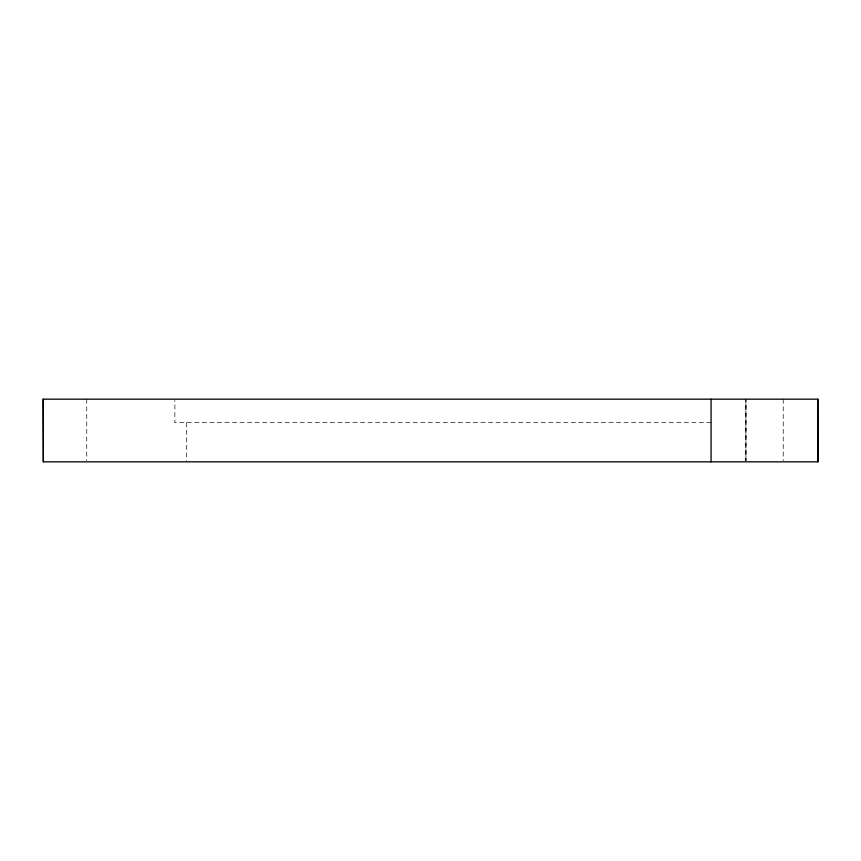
<?xml version="1.0" encoding="UTF-8"?>
<svg xmlns="http://www.w3.org/2000/svg" width="861" height="861" viewBox="0 0 861 861"><rect width="100%" height="100%" fill="white"/><g stroke="black" fill="none" stroke-linecap="round" stroke-linejoin="round"><path stroke-width="0.65" stroke-dasharray="4.3 3.23" d="M745.906 460.495L745.906 399.17L745.906 460.495L745.906 400.505M711.068 422.665L174.869 422.665L174.869 400.473M783.209 399.17L783.209 460.495M186.396 422.665L186.396 460.527M86.746 399.17L86.746 460.495"/><path stroke-width="1.29" d="M817.821 399.17L43.05 399.17L43.341 461.83L817.95 461.83L817.821 399.17L817.821 461.83M711.068 399.17L711.068 461.83M43.341 399.17L43.341 461.83"/></g></svg>
